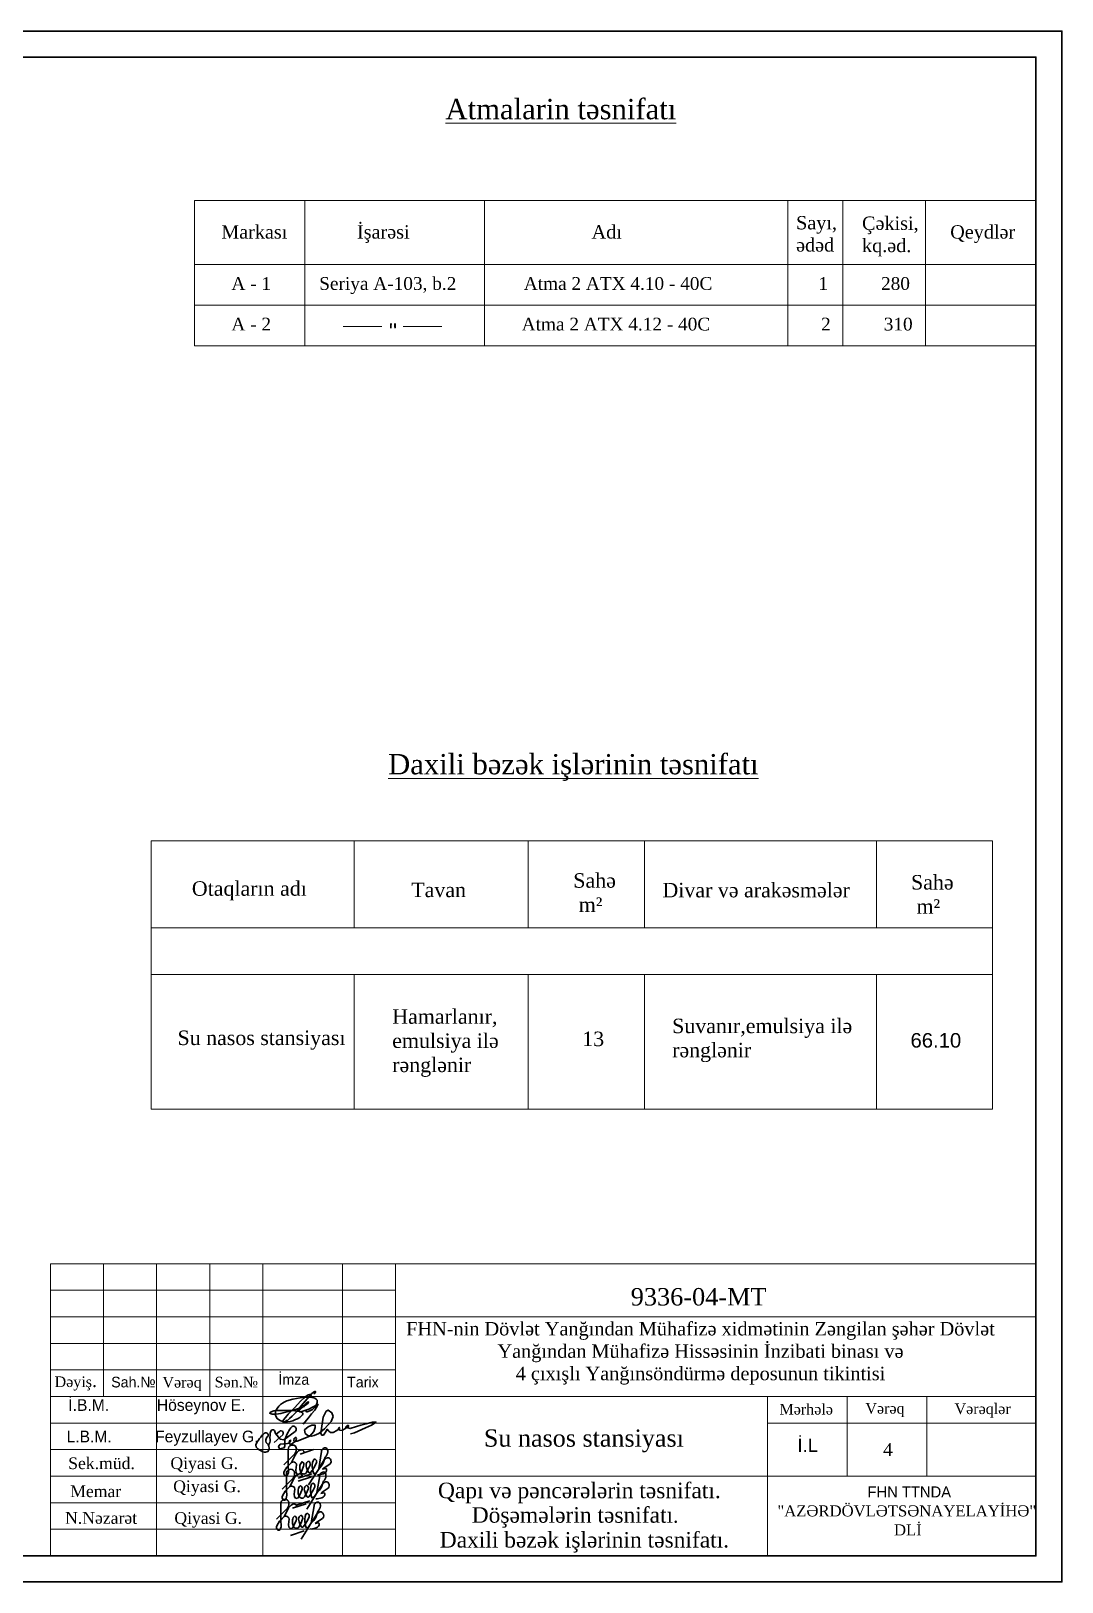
# Model space of a CAD drawing. Header units: millimetres. Extents: x 120281 to 1416367021, y -641565767 to 918373.
# Drawn here: x 606616 to 624384, y 874053 to 900783 of the extents above; entities that cross this region are included whole.
import ezdxf

# ---------------------------------------------------------------- set-up
doc = ezdxf.new("R2010")
doc.units = ezdxf.units.MM
for name, color, linetype, lineweight in [('0_Ном._пера__1', 7, 'Continuous', 35), ('аракясмя', 130, 'Continuous', 20), ('перегородка', 130, 'Continuous', 20), ('перегородка_Ном._пера__1', 7, 'Continuous', 15), ('размер2', 210, 'Continuous', 15), ('размер_Ном._пера__1', 7, 'Continuous', 15)]:
    doc.layers.add(name, color=color, linetype=linetype, lineweight=lineweight)
doc.styles.get("Standard").update_dxf_attribs({"font": 'arial.ttf'})
doc.styles.add('Times New  Roman', font='times.ttf')
doc.styles.add('СГЕНЕРИР_СТИЛЬ_2', font='AZLTM.TTF')

msp = doc.modelspace()

# ---------------------------------------------------------------- linework, layer by layer
at = {"layer": 'аракясмя', "color": 0, "lineweight": 20}
for p, q in [((609433.61548, 897858.94082), (609433.61548, 895358.94082)), ((609433.61548, 897858.94082), (623933.61548, 897858.94082)), ((611333.61548, 897858.94082), (611333.61548, 895358.94082)), ((614433.61548, 897858.94082), (614433.61548, 895358.94082)), ((619658.61548, 897858.94082), (619658.61548, 895358.94082)), ((620608.61548, 897858.94082), (620608.61548, 895358.94082)), ((622033.61548, 897858.94082), (622033.61548, 895358.94082)), ((623933.61548, 897858.94082), (623933.61548, 895358.94082)), ((609433.61548, 896758.94082), (623933.61548, 896758.94082)), ((609433.61548, 896058.94082), (623933.61548, 896058.94082)), ((611995.36193, 895687.35877), (612660.36193, 895687.35877)), ((613031.27237, 895687.35877), (613696.27237, 895687.35877)), ((609433.61548, 895358.94082), (623933.61548, 895358.94082)), ((609433.61548, 895358.94082), (623933.61548, 895358.94082)), ((608686.8161, 886824.23312), (608686.8161, 882201.57197)), ((608686.8161, 886824.23312), (623186.8161, 886824.23312)), ((612186.8161, 886824.23312), (612186.8161, 885324.6978)), ((615186.8161, 886824.23312), (615186.8161, 885324.6978)), ((617186.8161, 886824.23312), (617186.8161, 885324.6978)), ((621186.8161, 886824.23312), (621186.8161, 885324.6978)), ((623186.8161, 886824.23312), (623186.8161, 882201.57197)), ((608686.8161, 885324.6978), (623186.8161, 885324.6978)), ((608686.8161, 884524.6978), (623186.8161, 884524.6978)), ((612186.8161, 884524.6978), (612186.8161, 882201.57197)), ((615186.8161, 884524.6978), (615186.8161, 882201.57197)), ((617186.8161, 884524.6978), (617186.8161, 882201.57197)), ((621186.8161, 884524.6978), (621186.8161, 882201.57197)), ((608686.8161, 882201.57197), (623186.8161, 882201.57197))]:
    msp.add_line(p, q, dxfattribs=at)
at = {"layer": 'размер2', "color": 0, "lineweight": 30}
for p, q in [((610975.00687, 876069.72722), (611165.10946, 876259.82982)), ((611049.03958, 876335.5395), (611049.03958, 876171.57619)), ((611107.05737, 876113.5584), (611167.59767, 876237.16151)), ((611252.84049, 876257.60571), (611484.91164, 876333.28109)), ((611318.94842, 876305.26935), (611326.51596, 876277.52171)), ((611621.64992, 876300.22432), (611574.34389, 876009.47799)), ((610978.40923, 875954.64011), (611026.33697, 876032.838)), ((611026.33697, 876032.838), (611107.05737, 876113.5584)), ((611049.03958, 876171.57619), (611049.03958, 876015.18041)), ((611049.03958, 876055.54061), (611107.05737, 876113.5584)), ((611185.25526, 876025.27046), (611182.73274, 875979.86524)), ((611182.73274, 875979.86524), (611185.25526, 875934.46001)), ((611192.82279, 876070.67569), (611185.25526, 876025.27046)), ((611248.31807, 875916.80242), (611281.11073, 875969.77519)), ((611250.84058, 876058.06312), (611250.84058, 875995.00031)), ((611250.84058, 875995.00031), (611266.16588, 875945.6335)), ((611281.11073, 875969.77519), (611311.38088, 876047.97307)), ((611359.30862, 875934.46001), (611394.62379, 875997.52282)), ((611364.35364, 876025.27046), (611380.25684, 875971.86755)), ((611392.10128, 876136.26101), (611366.87616, 876111.03589)), ((611380.25684, 875971.86755), (611404.71384, 875936.98252)), ((611394.62379, 875997.52282), (611424.89394, 876068.15317)), ((611432.46148, 875936.98252), (611467.77666, 875982.38775)), ((611467.77666, 875982.38775), (611508.13686, 876047.97307)), ((611485.43424, 875861.30715), (611568.67716, 875992.4778)), ((611508.13686, 876047.97307), (611535.88449, 876111.03589)), ((611522.96094, 875924.91281), (611568.67716, 875992.4778)), ((611568.67716, 875992.4778), (611674.87399, 876168.16804)), ((611568.67716, 875992.4778), (611616.60489, 876047.97307)), ((611616.60489, 876047.97307), (611651.92007, 876100.94584)), ((611667.05514, 876017.70292), (611639.30751, 875995.00031)), ((611639.30751, 875995.00031), (611702.37032, 876007.61287)), ((611651.92007, 876100.94584), (611687.23524, 876204.36885)), ((611767.95564, 876083.28825), (611667.05514, 876017.70292)), ((611674.87399, 876168.16804), (611704.89283, 876186.71126)), ((610944.63648, 875653.91841), (611134.73907, 875844.02101)), ((610995.96658, 875617.02919), (611076.68698, 875697.74959)), ((611018.66919, 875919.73069), (611018.66919, 875755.76738)), ((611018.66919, 875755.76738), (611018.66919, 875599.3716)), ((611018.66919, 875639.7318), (611076.68698, 875697.74959)), ((611076.68698, 875697.74959), (611137.22728, 875821.3527)), ((611185.25526, 875934.46001), (611210.48038, 875906.71237)), ((611210.48038, 875906.71237), (611248.31807, 875916.80242)), ((611218.04792, 875790.6768), (611450.11907, 875866.35217)), ((611222.4701, 875841.7969), (611454.54125, 875917.47227)), ((611288.57803, 875889.46054), (611296.14557, 875861.7129)), ((611361.73089, 875720.4522), (611336.50577, 875695.22708)), ((611399.66882, 875725.09147), (611485.43424, 875861.30715)), ((611477.76647, 875632.16426), (611505.5141, 875695.22708)), ((611538.30677, 875576.66899), (611644.5036, 875752.35923)), ((611591.27953, 875884.41551), (611543.9735, 875593.66918)), ((611583.81223, 875899.14484), (611553.54208, 875901.66735)), ((611659.48761, 875919.32494), (611583.81223, 875899.14484)), ((611586.2345, 875632.16426), (611621.54968, 875685.13703)), ((611621.54968, 875685.13703), (611656.86485, 875788.56004)), ((611644.5036, 875752.35923), (611674.52244, 875770.90245)), ((610948.03884, 875538.8313), (610995.96658, 875617.02919)), ((611154.88487, 875609.46165), (611152.36235, 875564.05643)), ((611152.36235, 875564.05643), (611154.88487, 875518.6512)), ((611162.4524, 875654.86688), (611154.88487, 875609.46165)), ((611154.88487, 875518.6512), (611180.10999, 875490.90356)), ((611180.10999, 875490.90356), (611217.94768, 875500.99361)), ((611187.67753, 875374.86799), (611419.74868, 875450.54336)), ((611217.94768, 875500.99361), (611250.74034, 875553.96638)), ((611220.47019, 875642.25431), (611220.47019, 875579.1915)), ((611220.47019, 875579.1915), (611235.79549, 875529.82469)), ((611250.74034, 875553.96638), (611281.01049, 875632.16426)), ((611328.93823, 875518.6512), (611364.2534, 875581.71401)), ((611333.98325, 875609.46165), (611349.88645, 875556.05874)), ((611349.88645, 875556.05874), (611374.34345, 875521.17371)), ((611364.2534, 875581.71401), (611394.52355, 875652.34436)), ((611369.29843, 875309.28266), (611455.06385, 875445.49834)), ((611402.09109, 875521.17371), (611437.40627, 875566.57894)), ((611437.40627, 875566.57894), (611477.76647, 875632.16426)), ((611455.06385, 875445.49834), (611538.30677, 875576.66899)), ((611492.59055, 875509.104), (611538.30677, 875576.66899)), ((611553.44184, 875483.33603), (611523.17169, 875485.85854)), ((611538.30677, 875576.66899), (611586.2345, 875632.16426)), ((611629.11722, 875503.51613), (611553.44184, 875483.33603)), ((611636.68475, 875601.89411), (611608.93712, 875579.1915)), ((611608.93712, 875579.1915), (611671.99993, 875591.80406)), ((611737.58525, 875667.47944), (611636.68475, 875601.89411)), ((610847.46429, 875134.92698), (611037.56688, 875325.02957)), ((610898.79439, 875098.03776), (610979.51479, 875178.75816)), ((610921.497, 875400.73926), (610921.497, 875236.77594)), ((610921.497, 875236.77594), (610921.497, 875080.38017)), ((610921.497, 875120.74037), (610979.51479, 875178.75816)), ((610979.51479, 875178.75816), (611040.05509, 875302.36127)), ((611125.29791, 875322.80547), (611357.36906, 875398.48084)), ((611191.40584, 875370.46911), (611198.97337, 875342.72147)), ((611264.5587, 875201.46077), (611239.33357, 875176.23564)), ((611380.59427, 875113.17283), (611408.34191, 875176.23564)), ((611441.13457, 875057.67756), (611547.33141, 875233.3678)), ((611494.10734, 875365.42408), (611446.8013, 875074.67775)), ((611489.06231, 875113.17283), (611524.37749, 875166.14559)), ((611524.37749, 875166.14559), (611559.69266, 875269.56861)), ((611640.41306, 875148.48801), (611539.51256, 875082.90268)), ((611547.33141, 875233.3678), (611577.35025, 875251.91102)), ((610850.86665, 875019.83987), (610898.79439, 875098.03776)), ((611057.71268, 875090.47022), (611055.19016, 875045.06499)), ((611055.19016, 875045.06499), (611057.71268, 874999.65977)), ((611065.28021, 875135.87544), (611057.71268, 875090.47022)), ((611057.71268, 874999.65977), (611082.9378, 874971.91213)), ((611082.9378, 874971.91213), (611120.77549, 874982.00218)), ((611090.50534, 874855.87656), (611322.57649, 874931.55193)), ((611120.77549, 874982.00218), (611153.56815, 875034.97494)), ((611123.298, 875123.26288), (611123.298, 875060.20007)), ((611123.298, 875060.20007), (611138.6233, 875010.83326)), ((611153.56815, 875034.97494), (611183.8383, 875113.17283)), ((611231.76604, 874999.65977), (611267.08121, 875062.72258)), ((611236.81106, 875090.47022), (611252.71426, 875037.06731)), ((611252.71426, 875037.06731), (611277.17126, 875002.18228)), ((611267.08121, 875062.72258), (611297.35136, 875133.35293)), ((611272.12624, 874790.29123), (611357.89166, 874926.50691)), ((611304.9189, 875002.18228), (611340.23407, 875047.58751)), ((611340.23407, 875047.58751), (611380.59427, 875113.17283)), ((611357.89166, 874926.50691), (611441.13457, 875057.67756)), ((611395.41836, 874990.11257), (611441.13457, 875057.67756)), ((611456.26965, 874964.34459), (611425.9995, 874966.86711)), ((611441.13457, 875057.67756), (611489.06231, 875113.17283)), ((611531.94502, 874984.52469), (611456.26965, 874964.34459)), ((611539.51256, 875082.90268), (611511.76492, 875060.20007)), ((611511.76492, 875060.20007), (611574.82774, 875072.81263))]:
    msp.add_line(p, q, dxfattribs=at)
for points in [[(586583.65283, 900782.58496), (624383.61503, 900782.58496), (624383.61503, 874052.61169), (586583.65283, 874052.61169)], [(588383.65103, 900332.58541), (623933.61548, 900332.58541), (623933.61548, 874502.61124), (588383.65103, 874502.61124)]]:
    msp.add_lwpolyline(points, close=True, dxfattribs=at)
for points in [[(611032.93733, 876847.33461), (611013.15514, 876829.95824), (610989.53495, 876814.5855), (610968.52446, 876806.17015), (610961.91242, 876807.03849), (610956.42037, 876810.8182), (610955.29955, 876819.69429), (610960.72272, 876832.85873), (610969.35564, 876848.46685), (610999.85304, 876886.56861), (611050.09528, 876943.70916), (611100.14622, 876995.83542), (611154.97714, 877051.89143), (611264.83484, 877174.28698), (611319.33338, 877222.61524), (611353.66795, 877250.39447), (611393.8415, 877276.93543), (611421.20425, 877285.513), (611438.00949, 877284.05089), (611441.77487, 877275.27409), (611439.19463, 877262.02909)], [(611009.91551, 876797.73345), (611030.41559, 876828.76852), (611069.90818, 876868.54164), (611116.78298, 876909.1291), (611194.62244, 876993.24086), (611273.94456, 877090.58848), (611373.55637, 877208.17398), (611447.41881, 877293.25925), (611485.35528, 877321.67624), (611507.9281, 877333.28843), (611516.48425, 877335.01139), (611520.18532, 877333.23225), (611521.35635, 877328.78408), (611519.49067, 877321.95364), (611508.99829, 877308.99496), (611487.93635, 877290.18544)], [(611350.80138, 877002.42091), (611361.89255, 876987.7138), (611378.18488, 876984.42682), (611423.61686, 877001.65034), (611464.844, 877027.1283), (611501.48329, 877061.48888), (611529.61995, 877100.14674), (611546.0845, 877143.57133), (611549.15607, 877164.74287), (611545.13216, 877186.30133), (611532.31515, 877204.83301), (611507.11352, 877221.1209), (611490.98385, 877227.89756), (611457.38169, 877232.89748), (611386.95557, 877237.49981), (611334.62897, 877235.93297), (611257.48997, 877229.07661), (611125.66115, 877205.50952), (611025.50905, 877174.45268), (610981.63444, 877153.64955), (610948.58584, 877133.84345), (610917.20871, 877112.62204), (610884.81741, 877081.56694), (610856.6878, 877044.94689), (610837.06828, 877009.46191), (610831.59075, 876989.29261), (610829.11299, 876967.1295), (610831.92355, 876924.71522), (610843.40147, 876897.27195), (610857.90945, 876869.91339), (610879.80049, 876851.03158), (610907.44916, 876833.47907), (610947.77541, 876816.02453), (610971.40017, 876810.09618), (611000.7477, 876811.01482), (611033.87764, 876812.67942), (611079.69885, 876819.68253), (611127.76875, 876832.54018), (611176.49886, 876851.48578), (611206.10533, 876865.3999), (611249.9123, 876890.14365), (611279.19054, 876914.2847), (611294.21433, 876933.83757), (611300.54586, 876944.24066), (611302.81654, 876950.85924), (611301.72975, 876956.48537), (611292.71921, 876968.39434), (611275.98369, 876979.81252), (611250.39657, 876989.24515), (611201.9366, 876998.39515), (611114.90112, 877005.91016), (611029.31261, 877008.73684), (610930.33819, 877008.48361), (610843.52803, 877006.54182), (610801.34357, 877002.36299), (610785.83303, 876998.94364), (610769.48093, 876993.19426), (610755.70702, 876986.33943), (610746.92886, 876980.44156), (610736.76499, 876973.61267), (610732.62877, 876969.38178), (610730.08006, 876964.96104), (610729.92776, 876962.47905), (610732.05944, 876959.26328), (610740.91312, 876953.74601), (610755.22026, 876947.98488), (610771.48314, 876944.38415), (610790.55366, 876943.41021), (610823.13045, 876943.41021), (610879.43657, 876950.35779), (610919.06983, 876957.49982), (610962.01201, 876968.50016), (611055.90644, 876990.5531), (611173.92899, 877024.10065), (611324.11916, 877078.06223), (611331.9317, 877084.48507), (611349.19867, 877098.68058), (611378.745, 877122.97118), (611389.91137, 877141.08868), (611395.95823, 877153.50867), (611396.12587, 877155.65949), (611393.56181, 877155.11035), (611373.10738, 877144.0203), (611352.83595, 877128.17594), (611322.33689, 877099.07177), (611281.43135, 877053.36486), (611232.35972, 877002.88905), (611231.91986, 876999.10258), (611233.94406, 876994.83492), (611242.41016, 876987.31817), (611261.92428, 876982.78181), (611303.6556, 876996.44487), (611402.05157, 877031.8138), (611479.7628, 877071.59889), (611522.06801, 877094.89033), (611556.84909, 877111.40794), (611561.29668, 877112.28542), (611563.37483, 877110.67285), (611563.65036, 877106.38951), (611555.7428, 877096.3176), (611506.06117, 877013.95624), (611451.05722, 876947.89343), (611397.87744, 876881.34986), (611304.45109, 876775.1477)]]:
    msp.add_lwpolyline(points, dxfattribs=at)
for points in [[(610832.54917, 876612.71118), (610910.27502, 876514.85945), (610975.56777, 876499.80161), (611165.99723, 876643.25237, 1.2496403785), (611093.18385, 876711.49978, 0.0792582279), (610988.9611, 876492.27271), (610988.9611, 876398.57949), (610978.91606, 876363.44455), (610901.06707, 876350.05979), (610881.81417, 876389.37748), (610912.78631, 876429.53173), (611037.51205, 876440.40681), (611065.79645, 876447.6685), (611092.72506, 876489.67634), (611083.01123, 876495.90327), (611064.36787, 876466.82018), (611079.58911, 876429.29003), (611102.90534, 876429.29003), (611181.48764, 876485.73553), (611191.4661, 876525.62372), (611176.76098, 876546.09263), (611149.69741, 876526.64983), (611143.67447, 876492.03366), (611159.59167, 876470.0077), (611205.12084, 876481.02068), (611421.18425, 876566.46301), (611491.73462, 876646.20076), (611516.09128, 876715.02702), (611510.87667, 876756.33199), (611455.85077, 876756.33199), (611390.94005, 876725.7086), (611327.2662, 876673.03721), (611340.96656, 876611.95164), (611389.445, 876579.30246), (611448.35366, 876564.2366), (611495.54451, 876577.711), (611575.67787, 876613.24776), (611673.43046, 876692.41004), (611790.56499, 876818.73279), (611821.74468, 876902.94797), (611803.20538, 876968.63581), (611737.47522, 877014.95418), (611700.39662, 876994.74255), (611653.20577, 876890.31571), (611623.71147, 876695.77865), (611611.08999, 876612.53051), (611628.76764, 876580.40384), (611654.89116, 876580.40384), (611690.28428, 876635.98585), (611721.20354, 876684.54203), (611747.58757, 876651.98676), (611780.45264, 876630.09081), (611825.11546, 876630.09081), (611888.03762, 876662.34467), (611933.43008, 876695.0484), (611927.09626, 876717.20255), (611913.9008, 876699.26826), (611936.59698, 876671.83934), (611976.18346, 876665.50956), (612011.01953, 876686.60874), (612085.96992, 876730.91703), (612085.96992, 876750.43377), (612066.96838, 876750.43377), (612036.35488, 876718.78499), (612118.69475, 876696.10337), (612225.7146, 876734.3359), (612298.16876, 876757.47535), (612390.31654, 876780.23284), (612504.27784, 876808.37755), (612562.43164, 876808.37755), (612530.12692, 876786.05449), (612482.82055, 876753.36506), (612380.25438, 876708.78493), (612192.26837, 876624.50708), (612120.27968, 876605.04036)], [(610708.82165, 876411.78375, 0.2027102337), (610736.24656, 876501.88481, -0.0832167747), (610748.29459, 876653.29843, -0.5409747277), (610811.51678, 876664.17393), (610832.54917, 876612.71118)], [(610843.24732, 876599.24291), (610891.85321, 876641.59038, -1.0345011644), (610955.38591, 876590.57986), (610804.42787, 876454.91359)]]:
    msp.add_lwpolyline(points, format="xyb", dxfattribs=at)
msp.add_lwpolyline([(610663.75127, 876504.53649, -0.3006337272), (610699.88282, 876561.27812, 0.2802498133), (610698.20361, 876608.02163, 0.2687793642), (610642.51689, 876618.13999, 0.1221920669), (610491.98819, 876414.04386), (610495.22652, 876378.44452, 0.0999903221), (610613.59972, 876294.66234, 0.2003981025), (610700.0547, 876301.58227, 0.312913754), (610702.67917, 876422.33643, -0.2937938278)], format="xyb", close=True, dxfattribs=at)
for centre, radius, start, end in [((611122.15491, 876339.78414), 73.23843, 34.194780316, 183.322520404), ((611053.68941, 876337.88204), 136.03888, 324.987904267, 18.454224902), ((611329.91444, 876164.39393), 177.88158, 114.146978858, 155.853021137), ((611278.48374, 876288.42348), 43.8312, 22.60247535, 119.130238232), ((611691.72042, 876294.20299), 70.32874, 79.204877163, 175.088496233), ((611589.63415, 876305.93363), 140.85942, 313.859883331, 355.412611437), ((611648.78227, 876303.80378), 81.77203, 353.585205985, 46.671298362), ((611026.96011, 875929.97141), 54.45854, 153.06487867, 228.706175428), ((611091.78452, 875923.97533), 73.23843, 34.194780316, 183.322520404), ((610912.77975, 875969.70661), 143.64752, 335.411259858, 18.455329051), ((611135.76838, 876061.68845), 59.28586, 48.354248895, 118.965367602), ((611023.31902, 875922.07323), 136.03888, 324.987904267, 18.454224902), ((611160.43122, 876076.55188), 32.92027, 349.717727088, 63.412375254), ((611364.68247, 876039.85728), 115.28846, 129.596168368, 170.91406904), ((611312.22674, 875963.60926), 49.44422, 201.318764054, 266.093723159), ((611257.0751, 876077.27934), 61.70879, 331.646355484, 56.426131452), ((611453.68656, 876065.56283), 97.99921, 152.353537357, 204.277094013), ((611378.50149, 876087.76452), 50.3673, 337.084908028, 74.334999536), ((611679.97854, 876056.44853), 219.85391, 153.682806813, 198.19180209), ((611601.49379, 875986.5982), 130.38578, 179.467332581, 213.686515824), ((611505.76647, 876144.42738), 24.74717, 35.97203851, 157.447635114), ((611498.01146, 876128.0886), 41.53506, 335.759871783, 48.017444304), ((611661.35003, 875878.39418), 70.32874, 79.204877163, 175.088496233), ((611644.38696, 875983.07895), 65.51797, 283.325394517, 8.844728131), ((611618.41188, 875887.99497), 81.77203, 353.585205985, 46.671298362), ((611683.91639, 875990.18343), 25.38372, 6.717842674, 43.364629535), ((611732.85676, 876144.83792), 50.35234, 32.074619035, 123.735866803), ((611718.50401, 876131.99525), 69.41063, 315.434635632, 34.767179445), ((611012.1282, 875902.61441), 25.08672, 212.718356066, 320.128975181), ((610966.74603, 875934.51571), 80.4998, 323.411127117, 342.220388169), ((611105.39799, 875645.87964), 59.28586, 48.354248895, 118.965367602), ((611299.54405, 875748.58512), 177.88158, 114.146978858, 155.853021137), ((611130.06082, 875660.74307), 32.92027, 349.717727088, 63.412375254), ((611334.31208, 875624.04847), 115.28846, 129.596168368, 170.91406904), ((611248.11334, 875872.61467), 43.8312, 22.60247535, 119.130238232), ((611226.70471, 875661.47053), 61.70879, 331.646355484, 56.426131452), ((611321.53543, 875955.74013), 43.35501, 252.998230414, 330.604588558), ((611423.31617, 875649.75402), 97.99921, 152.353537357, 204.277094013), ((611348.1311, 875671.9557), 50.3673, 337.084908028, 74.334999536), ((611418.58766, 875946.10713), 16.60546, 213.332324679, 326.667675321), ((611649.60815, 875640.63972), 219.85391, 153.682806813, 198.19180209), ((611475.39608, 875728.61857), 24.74717, 35.97203851, 157.447635114), ((611495.57818, 875939.90392), 25.75321, 264.258427949, 347.796318817), ((611467.64107, 875712.27978), 41.53506, 335.759871783, 48.017444304), ((611559.26376, 875890.12482), 140.85942, 313.859883331, 355.412611437), ((611702.48637, 875729.02911), 50.35234, 32.074619035, 123.735866803), ((611688.13362, 875716.18644), 69.41063, 315.434635632, 34.767179445), ((610994.61233, 875404.98389), 73.23843, 34.194780316, 183.322520404), ((610996.58972, 875514.1626), 54.45854, 153.06487867, 228.706175428), ((610981.75781, 875486.8056), 25.08672, 212.718356066, 320.128975181), ((610936.37563, 875518.7069), 80.4998, 323.411127117, 342.220388169), ((610882.40935, 875553.8978), 143.64752, 335.411259858, 18.455329051), ((610926.14683, 875403.08179), 136.03888, 324.987904267, 18.454224902), ((611281.85634, 875547.80045), 49.44422, 201.318764054, 266.093723159), ((611291.16504, 875539.93131), 43.35501, 252.998230414, 330.604588558), ((611388.21727, 875530.29832), 16.60546, 213.332324679, 326.667675321), ((611571.1234, 875570.78939), 130.38578, 179.467332581, 213.686515824), ((611465.20778, 875524.09511), 25.75321, 264.258427949, 347.796318817), ((611564.17784, 875359.40275), 70.32874, 79.204877163, 175.088496233), ((611521.23969, 875369.00354), 81.77203, 353.585205985, 46.671298362), ((611614.01657, 875567.27014), 65.51797, 283.325394517, 8.844728131), ((611653.546, 875574.37462), 25.38372, 6.717842674, 43.364629535), ((611008.2258, 875126.88821), 59.28586, 48.354248895, 118.965367602), ((611202.37186, 875229.59369), 177.88158, 114.146978858, 155.853021137), ((611032.88863, 875141.75164), 32.92027, 349.717727088, 63.412375254), ((611237.13989, 875105.05703), 115.28846, 129.596168368, 170.91406904), ((611150.94115, 875353.62323), 43.8312, 22.60247535, 119.130238232), ((611129.53252, 875142.4791), 61.70879, 331.646355484, 56.426131452), ((611326.14398, 875130.76259), 97.99921, 152.353537357, 204.277094013), ((611250.95891, 875152.96427), 50.3673, 337.084908028, 74.334999536), ((611552.43596, 875121.64828), 219.85391, 153.682806813, 198.19180209), ((611378.22389, 875209.62713), 24.74717, 35.97203851, 157.447635114), ((611370.46888, 875193.28835), 41.53506, 335.759871783, 48.017444304), ((611462.09157, 875371.13338), 140.85942, 313.859883331, 355.412611437), ((611605.31418, 875210.03768), 50.35234, 32.074619035, 123.735866803), ((611590.96143, 875197.19501), 69.41063, 315.434635632, 34.767179445), ((610899.41753, 874995.17117), 54.45854, 153.06487867, 228.706175428), ((610884.58562, 874967.81416), 25.08672, 212.718356066, 320.128975181), ((610839.20344, 874999.71546), 80.4998, 323.411127117, 342.220388169), ((610785.23716, 875034.90636), 143.64752, 335.411259858, 18.455329051), ((611184.68415, 875028.80902), 49.44422, 201.318764054, 266.093723159), ((611193.99285, 875020.93988), 43.35501, 252.998230414, 330.604588558), ((611291.04508, 875011.30688), 16.60546, 213.332324679, 326.667675321), ((611473.95121, 875051.79796), 130.38578, 179.467332581, 213.686515824), ((611368.03559, 875005.10368), 25.75321, 264.258427949, 347.796318817), ((611516.84437, 875048.27871), 65.51797, 283.325394517, 8.844728131), ((611556.37381, 875055.38319), 25.38372, 6.717842674, 43.364629535)]:
    msp.add_arc(centre, radius, start, end, dxfattribs=at)
at = {"layer": 'размер_Ном._пера__1', "color": 0, "linetype": 'Continuous'}
for p, q in [((606949.34505, 879537.23543), (623933.61548, 879537.23543)), ((606949.34505, 874502.61071), (606949.34505, 879537.23543)), ((607864.73136, 877248.76965), (607864.73136, 879537.23543)), ((608780.11767, 874502.61071), (608780.11767, 879537.23543)), ((609695.50399, 877248.76965), (609695.50399, 879537.23543)), ((610610.8903, 874502.61071), (610610.8903, 879537.23543)), ((611983.96977, 874502.61071), (611983.96977, 879537.23543)), ((612899.35608, 879537.23543), (612899.35608, 874502.61071)), ((606949.34505, 879079.54227), (612899.35608, 879079.54227)), ((606949.34505, 878621.84911), (623933.61548, 878621.84911)), ((606949.34505, 878164.15596), (612899.35608, 878164.15596)), ((606949.34505, 877706.4628), (612899.35608, 877706.4628)), ((606949.34505, 877248.76965), (623933.61548, 877248.76965)), ((619307.06027, 877248.76965), (619307.06027, 874502.61071)), ((620680.13974, 877248.76965), (620680.13974, 875875.69018)), ((622053.21921, 877248.76965), (622053.21921, 875875.69018)), ((606949.34505, 876791.07649), (612899.35608, 876791.07649)), ((619307.06027, 876791.07649), (623933.61548, 876791.07649)), ((606949.34505, 876333.38333), (612899.35608, 876333.38333)), ((606949.34505, 875875.69018), (623933.61548, 875875.69018)), ((606949.34505, 875417.99702), (612899.35608, 875417.99702)), ((606949.34505, 874960.30386), (612899.35608, 874960.30386))]:
    msp.add_line(p, q, dxfattribs=at)

# ---------------------------------------------------------------- texts
at = {"layer": '0_Ном._пера__1', "color": 0, "linetype": 'Continuous', "attachment_point": 1, "style": 'Times New  Roman'}
for s, insert, char_height in [('9336-04-MT', (616951.43582, 879118.1695), 300), ('Mərhələ', (619514.93046, 877120.81688), 183.077263), ('Vərəq', (620995.31112, 877136.35335), 183.077263), ('Vərəqlər', (622532.25319, 877129.39219), 183.077263), ('{\\fTimes New Roman|b0|i0|c238|p18;4}', (621299.54855, 876448.24113), 225)]:
    msp.add_mtext(s, dxfattribs=dict(at, insert=insert, char_height=char_height))
at = {"layer": '0_Ном._пера__1', "color": 0, "linetype": 'Continuous', "insert": (619824.71977, 876522.37927), "char_height": 228.8465782, "width": 297.7662654, "attachment_point": 1, "style": 'СГЕНЕРИР_СТИЛЬ_2'}
msp.add_mtext('{\\fArial|b0|i0|c0|p34;İ.L}', dxfattribs=at)
at = {"layer": '0_Ном._пера__1', "color": 0, "linetype": 'Continuous', "insert": (619479.66453, 875699.73636), "char_height": 190, "width": 5066.5513294, "attachment_point": 1, "line_spacing_factor": 1.032836, "style": 'Times New  Roman'}
msp.add_mtext('{\\fAzL Times|b0|i0|c204|p18;                      FHN TTNDA}\\P"AZƏRDÖVLƏT{\\fTimes New Roman|b0|i0|c238|p18;S}Ə{\\fTimes New Roman|b0|i0|c238|p18;NAYE}LAYİHƏ"\\P                            DLİ', dxfattribs=at)
at = {"layer": 'аракясмя', "color": 0, "lineweight": 20}
msp.add_text('"', height=285, dxfattribs=at).set_placement((612783.14104, 895461.48737))
at = {"layer": 'перегородка', "color": 0}
msp.add_text('66.10', height=250, dxfattribs=at).set_placement((621772.9857, 883262.63034))
at = {"layer": 'перегородка', "color": 0, "attachment_point": 1}
for s, insert, char_height in [('{\\fTimes New Roman|b0|i0|c238|p18;Sayı,\\Pədəd}', (619801.61729, 897593.92689), 230), ('{\\fTimes New Roman|b0|i0|c238|p18;Çəkisi,\\Pkq.əd.}', (620938.20846, 897585.00101), 230), ('{\\fTimes New Roman|b0|i0|c238|p18;Markası}', (609895.81199, 897435.43085), 230), ('{\\fTimes New Roman|b0|i0|c238|p18;İşarəsi}', (612234.49358, 897435.43085), 230), ('{\\fTimes New Roman|b0|i0|c238|p18;Adı}', (616277.86895, 897435.43085), 230), ('{\\fTimes New Roman|b0|i0|c238|p18;Qeydlər}', (622457.78374, 897435.34931), 230), ('{\\fTimes New Roman|b0|i0|c238|p18;Otaqların adı}', (609387.89388, 886129.39392), 250), ('{\\fTimes New Roman|b0|i0|c238|p18;Tavan}', (613169.5146, 886105.51205), 250), ('{\\fTimes New Roman|b0|i0|c238|p18;Sahə\\P m²}', (615961.72041, 886267.82837), 250), ('{\\fTimes New Roman|b0|i0|c238|p18;Divar və arakəsmələr}', (617498.92489, 886101.61939), 250), ('{\\fTimes New Roman|b0|i0|c238|p18;Sahə\\P m²}', (621782.17615, 886236.81915), 250), ('{\\fTimes New Roman|b0|i0|c238|p18;Hamarlanır,\\Pemulsiya ilə \\Prənglənir}', (612841.24386, 883923.06256), 250), ('{\\fTimes New Roman|b0|i0|c238|p18;Suvanır,emulsiya ilə \\Prənglənir}', (617664.97244, 883761.21664), 250), ('{\\fTimes New Roman|b0|i0|c0|p18;Su \\fTimes New Roman|b0|i0|c238|p18;nasos stansiyası}', (609140.95623, 883556.47607), 250), ('{\\fTimes New Roman|b0|i0|c238|p18;13}', (616115.79524, 883537.80192), 250), ('{\\fTimes New Roman|b0|i0|c238|p18;Su nasos stansiyası}', (614421.58221, 876682.09091), 297.5005516), ('{\\fTimes New Roman|b0|i0|c238|p18;\\H0.99167x;Qapı və pəncərələrin təsnifatı\\H1.0084x;.}', (613629.82254, 875766.53862), 270), ('{\\fTimes New Roman|b0|i0|c238|p18;\\H1.1019x;Döşəmələrin təsnifatı\\H0.90756x;.}', (614210.89737, 875341.75351), 243), ('{\\fTimes New Roman|b0|i0|c238|p18;Daxili bəzək işlərinin təsnifatı.}', (613660.10533, 874913.79872), 267.7509)]:
    msp.add_mtext(s, dxfattribs=dict(at, insert=insert, char_height=char_height))
at = {"layer": 'перегородка', "color": 0, "char_height": 220, "width": 14394.7477538, "attachment_point": 1, "style": 'Times New  Roman'}
for s, insert in [('\\pxql;{\\fTimes New Roman|b0|i0|c238|p18;A - 1          Seriya A-103, b.2              Atma 2 ATX} {\\fTimes New Roman|b0|i0|c238|p18;4.10 - 40C                      1      }     {\\fTimes New Roman|b0|i0|c238|p18;280                 }', (610069.65786, 896541.33098)), ('\\pxql;{\\fTimes New Roman|b0|i0|c238|p18;A - 2                                                    Atma }2{\\fTimes New Roman|b0|i0|c238|p18; AT}X {\\fTimes New Roman|b0|i0|c238|p18;4.1}2{\\fTimes New Roman|b0|i0|c238|p18; - }40{\\fTimes New Roman|b0|i0|c238|p18;C                   }    {\\fTimes New Roman|b0|i0|c238|p18;2        }   31{\\fTimes New Roman|b0|i0|c238|p18;0                 }', (610069.65786, 895841.33098))]:
    msp.add_mtext(s, dxfattribs=dict(at, insert=insert))
at = {"layer": 'перегородка', "color": 0, "insert": (613069.49275, 878532.92666), "char_height": 231.41090677, "width": 10169.0250034, "attachment_point": 1}
msp.add_mtext('\\pxqc;{\\fTimes New Roman|b0|i0|c0|p18;FHN\\fTimes New Roman|b0|i0|c238|p18;-nin Dövlət Yanğından Mühafizə xidmətinin Zəngilan şəhər Dövlət Yanğından Mühafizə Hissəsinin İnzibati binası və \\P4 çıxışlı \\fTimes New Roman|b0|i0|c0|p18;Y\\fTimes New Roman|b0|i0|c238|p18;anğın\\fTimes New Roman|b0|i0|c0|p18;s\\fTimes New Roman|b0|i0|c238|p18;öndürmə deposunun tikintisi}', dxfattribs=at)
at = {"layer": 'перегородка_Ном._пера__1', "color": 0, "linetype": 'Continuous'}
for s, insert, char_height, attachment_point, style in [('{\\fTimes New Roman|b0|i0|c238|p18;\\LAtmalarin təsnifatı}', (613758.20985, 899256.62324), 350, 7, 'Times New  Roman'), ('{\\fTimes New Roman|b0|i0|c238|p18;\\LDaxili bəzək işlərinin təsnifatı}', (612770.13952, 887858.00419), 350, 7, 'Times New  Roman'), ('{\\fTimes New Roman|b0|i0|c204|p18;Dəyi\\fTimes New Roman|b0|i0|c0|p18;ş\\fTimes New Roman|b0|i0|c204|p18;\\H1.25x;.}', (607022.40538, 877640.8445), 183.07726254, 1, 'СГЕНЕРИР_СТИЛЬ_2'), ('{Sah.№}', (607997.96668, 877589.16773), 183.077263, 1, 'СГЕНЕРИР_СТИЛЬ_2'), ('Vərəq', (608881.72694, 877586.28903), 183.077263, 1, 'Times New  Roman'), ('{\\fTimes New Roman|b0|i0|c204|p18;Sən.№}', (609781.24307, 877589.26404), 183.0772625, 1, 'СГЕНЕРИР_СТИЛЬ_2'), ('{İmza}', (610880.6359, 877634.47988), 183.077263, 1, 'СГЕНЕРИР_СТИЛЬ_2'), ('{Tarix}', (612063.69361, 877589.16773), 183.077263, 1, 'СГЕНЕРИР_СТИЛЬ_2'), ('{\\fArial|b0|i0|c0|p34;  İ}.B.M.           Höseynov E.', (607099.55537, 877203.10502), 201.3849888, 1, 'СГЕНЕРИР_СТИЛЬ_2'), ('  L.B.M.          Feyzullayev G.', (607079.52235, 876660.76115), 201.3849888, 1, 'СГЕНЕРИР_СТИЛЬ_2')]:
    msp.add_mtext(s, dxfattribs=dict(at, insert=insert, char_height=char_height, attachment_point=attachment_point, style=style))
at = {"layer": 'перегородка_Ном._пера__1', "color": 0, "linetype": 'Continuous', "char_height": 201.3849888, "attachment_point": 1, "style": 'СГЕНЕРИР_СТИЛЬ_2'}
for s, width, heights, insert in [('{\\fTimes New Roman|b0|i0|c238|p18;Sek.müd.}', 1828.3507812, [396.27421], (607257.06968, 876199.47601)), ('{\\fTimes New Roman|b0|i0|c238|p18;Qiyasi G.}', 5536.6243382, [0], (609018.62743, 876200.99628)), ('{\\fTimes New Roman|b0|i0|c238|p18;  }{\\fTimes New Roman|b0|i0|c238|p18;Memar}', 1828.3507812, [396.27421], (607140.23421, 875716.17841)), ('{\\fTimes New Roman|b0|i0|c238|p18;Qiyasi G.}', 5536.6243382, [0], (609066.72832, 875802.46424)), ('{\\fTimes New Roman|b0|i0|c238|p18;N.Nəzarət}', 1828.3507812, [396.27421], (607203.2987, 875256.39228)), ('{\\fTimes New Roman|b0|i0|c238|p18;Qiyasi G.}', 5536.6243382, [0], (609086.60963, 875256.01371))]:
    msp.add_mtext_dynamic_manual_height_columns(s, width=width, gutter_width=1, heights=heights, dxfattribs=dict(at, insert=insert))

doc.saveas('drawing.dxf')
